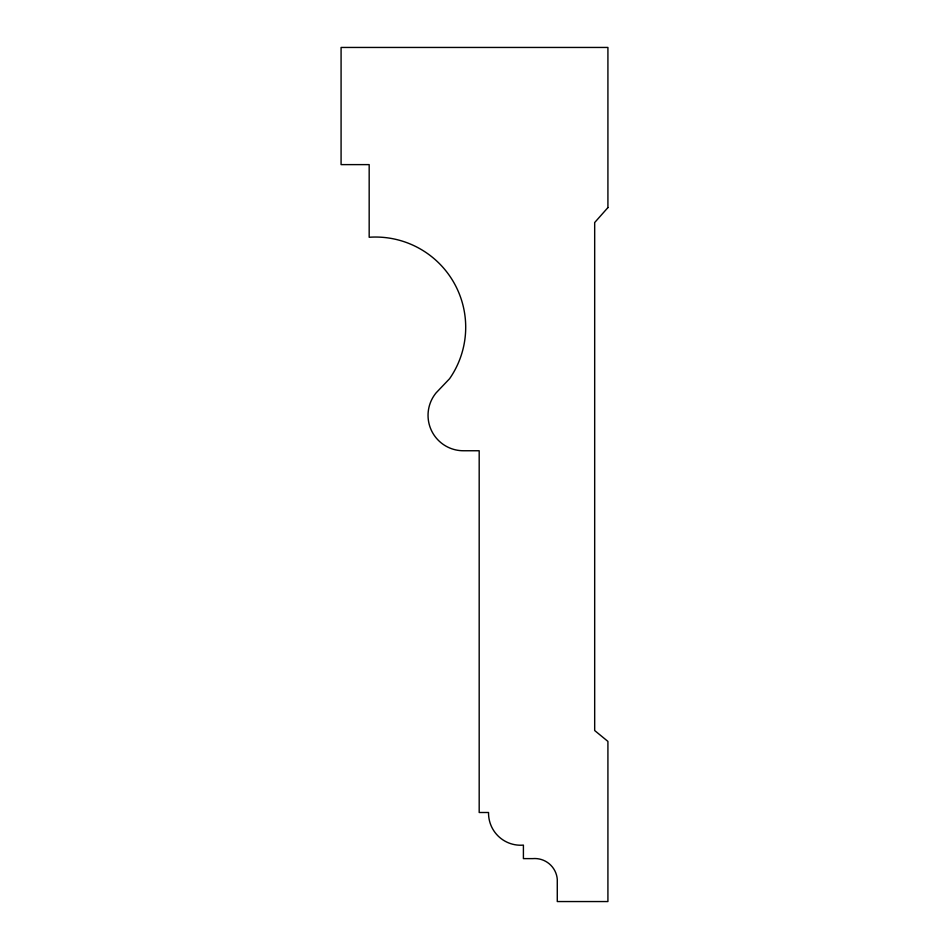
<?xml version="1.0" encoding="UTF-8"?>
<svg xmlns="http://www.w3.org/2000/svg" width="949" height="949" viewBox="0 0 949 949"><rect width="100%" height="100%" fill="white"/><g stroke="black" fill="none" stroke-linecap="round" stroke-linejoin="round"><path stroke-width="1.42" d="M607.918 207.594L594.679 222.529L594.679 730.54L607.918 741.406L607.918 901.55L557.277 901.55L557.277 879.308A22.61 22.61 0 0 0 532.686 858.62L523.409 858.62L523.409 845.108A32.088 32.088 0 0 1 488.545 812.498L479.186 812.498L479.186 450.751L463.812 450.751A35.398 35.398 0 0 1 436.125 392.839L449.589 378.71A90.214 90.214 0 0 0 369.173 237.262L369.173 164.616L341.082 164.616L341.082 47.45L607.918 47.45L607.918 207.594"/></g></svg>
